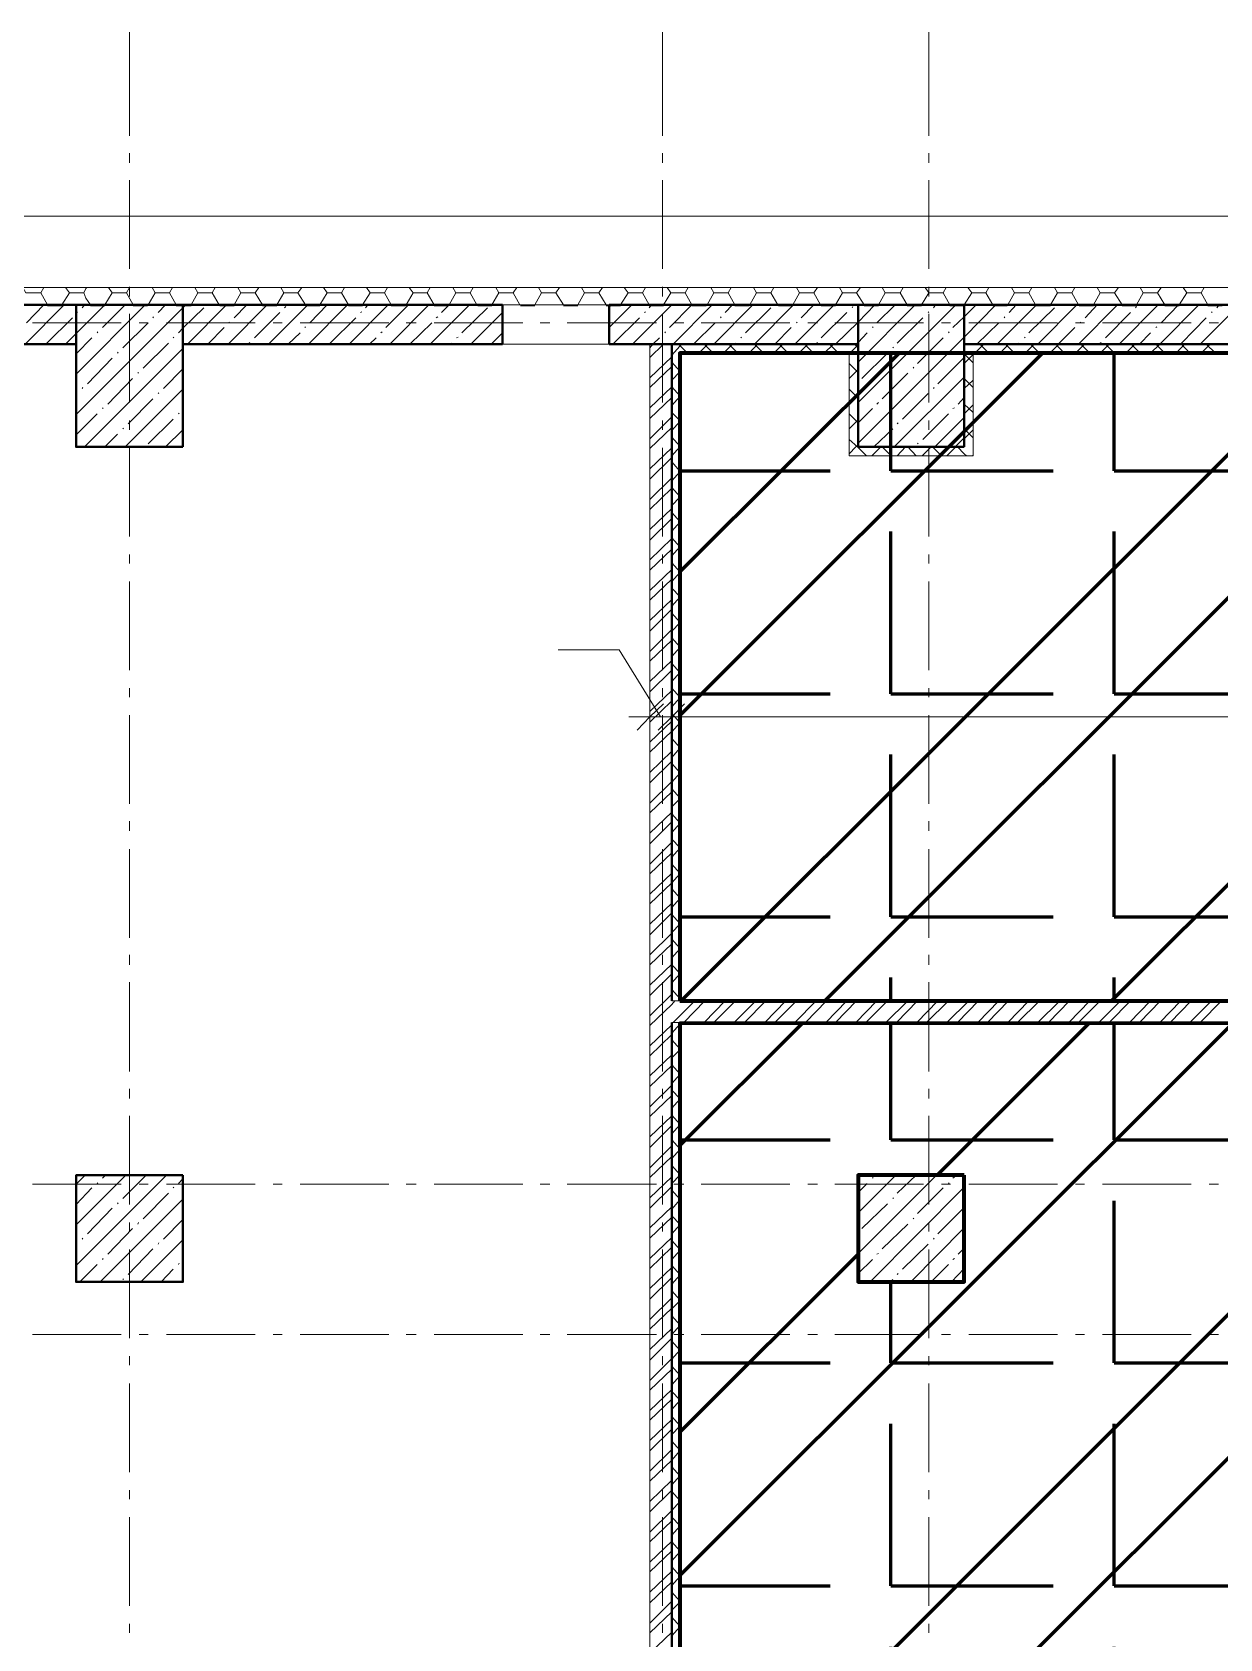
# Model space of a CAD drawing. Header units: millimetres. Extents: x -213911 to 415037, y -3642 to 107391.
# Drawn here: x -193432 to -186741, y 24848 to 33906 of the extents above; entities that cross this region are included whole.
import ezdxf

# ---------------------------------------------------------------- set-up
doc = ezdxf.new("R2010")
doc.units = ezdxf.units.MM
for name, color, linetype, lineweight in [('9.1 Стен подвал шпак', 160, 'Continuous', 90), ('9.2 Потолок подвал шпак', 90, 'Continuous', 60), ('9.3 клининг подвал', 190, 'Continuous', 60), ('Оси', 7, 'Continuous', 9)]:
    doc.layers.add(name, color=color, linetype=linetype, lineweight=lineweight)
pattern_1 = [(0, (0, 0), (0, 1257.3), [914.4, -342.9]), (90, (0, 0), (-1257.3, 8e-14), [914.4, -342.9])]

msp = doc.modelspace()

# ---------------------------------------------------------------- hatches: boundary and pattern name
at = {"layer": '9.2 Потолок подвал шпак'}
h = msp.add_hatch(dxfattribs=at)
h.set_pattern_fill('ANGLE', color=256, scale=180)
h.set_pattern_definition(pattern_1)
h.paths.add_polyline_path([(-189782.5, 28445), (-178374, 28445), (-178374, 32096.7), (-189782.5, 32096.7)])
h = msp.add_hatch(dxfattribs=at)
h.set_pattern_fill('ANGLE', color=256, scale=180)
h.set_pattern_definition(pattern_1)
h.paths.add_polyline_path([(-178369.8, 28322.2), (-189782.5, 28317.9), (-189782.5, 23759.6), (-180424.4, 23759.6), (-180424.4, 20518.8), (-178374, 20518.8)])
h.paths.add_polyline_path([(-184978.5, 27263.1), (-184978.5, 27856.2), (-184376.9, 27856.2), (-184376.9, 27263.1)], flags=16)
h.paths.add_polyline_path([(-188181.2, 26860.6), (-188778.5, 26860.6), (-188778.5, 27462.2), (-188181.2, 27462.2)], flags=16)
h.paths.add_polyline_path([(-181076.8, 27263.1), (-181076.8, 27864.6), (-180475.3, 27864.6), (-180475.3, 27263.1)], flags=16)
at = {"layer": '9.3 клининг подвал'}
h = msp.add_hatch(dxfattribs=at)
h.set_pattern_fill('ANSI32', color=256, scale=180)
h.paths.add_polyline_path([(-189782.5, 28445), (-178374, 28445), (-178374, 32096.7), (-189782.5, 32096.7)])
h = msp.add_hatch(dxfattribs=at)
h.set_pattern_fill('ANSI32', color=256, scale=180)
h.paths.add_polyline_path([(-178369.8, 28322.2), (-189782.5, 28317.9), (-189782.5, 23759.6), (-180424.4, 23759.6), (-180424.4, 20518.8), (-178374, 20518.8)])
h.paths.add_polyline_path([(-184978.5, 27263.1), (-184978.5, 27856.2), (-184376.9, 27856.2), (-184376.9, 27263.1)], flags=16)
h.paths.add_polyline_path([(-188181.2, 26860.6), (-188778.5, 26860.6), (-188778.5, 27462.2), (-188181.2, 27462.2)], flags=16)
h.paths.add_polyline_path([(-181076.8, 27263.1), (-181076.8, 27864.6), (-180475.3, 27864.6), (-180475.3, 27263.1)], flags=16)

# ---------------------------------------------------------------- linework, layer by layer
at = {"lineweight": 40}
for points in [[(-193184.3, 32367.9), (-195285.5, 32367.9), (-195285.5, 32147.6), (-193184.3, 32147.6)], [(-192582.7, 31567.2), (-192582.7, 32367.9), (-193184.3, 32367.9), (-193184.3, 31567.2)], [(-192582.7, 32147.6), (-190782.3, 32147.6), (-190782.3, 32367.9), (-192582.7, 32367.9)], [(-190180.7, 32147.6), (-188778.5, 32147.6), (-188778.5, 32367.9), (-190180.7, 32367.9)], [(-188181.2, 31567.2), (-188181.2, 32367.9), (-188778.5, 32367.9), (-188778.5, 31567.2)], [(-188181.2, 32147.6), (-184978.5, 32147.6), (-184978.5, 32367.9), (-188181.2, 32367.9)], [(-192582.7, 27462.2), (-193184.3, 27462.2), (-193184.3, 26860.6), (-192582.7, 26860.6)], [(-188181.2, 27462.2), (-188778.5, 27462.2), (-188778.5, 26860.6), (-188181.2, 26860.6)]]:
    msp.add_lwpolyline(points, close=True, dxfattribs=at)
for points in [[(-189829.1, 32147.6), (-189829.1, 28445)], [(-189829.1, 28322.2), (-189829.1, 23759.6)]]:
    msp.add_lwpolyline(points, dxfattribs=at)
at = {"lineweight": 18}
for points in [[(-189875.7, 30118.4), (-189952, 30046.3), (-190024, 29970.1)], [(-189757.1, 30118.4), (-189829.1, 30046.3), (-189905.4, 29970.1)]]:
    msp.add_lwpolyline(points, dxfattribs=at)
at = {"layer": '9.1 Стен подвал шпак'}
for points in [[(-189782.5, 28445), (-178374, 28445), (-178374, 32096.7), (-189782.5, 32096.7)], [(-180424.4, 20518.8), (-178374, 20518.8), (-178369.8, 28322.2), (-189782.5, 28317.9), (-189782.5, 23759.6), (-180424.4, 23759.6)], [(-188181.2, 27462.2), (-188778.5, 27462.2), (-188778.5, 26860.6), (-188181.2, 26860.6)]]:
    msp.add_lwpolyline(points, close=True, dxfattribs=at)
at = {"layer": 'Оси', "lineweight": 9}
for points in [[(-192883.5, 33321), (-192883.5, 33905.7)], [(-189879.9, 33321), (-189879.9, 33905.7)], [(-188380.3, 33321), (-188380.3, 33905.7)], [(-192883.5, 33168.5), (-192883.5, 33223.6)], [(-189879.9, 33168.5), (-189879.9, 33223.6)], [(-188380.3, 33168.5), (-188380.3, 33223.6)], [(-192883.5, 32571.2), (-192883.5, 33071.1)], [(-189879.9, 32571.2), (-189879.9, 33071.1)], [(-188380.3, 32571.2), (-188380.3, 33071.1)], [(-168384.7, 28983), (-168384.7, 29385.5), (-172769.4, 29385.5), (-172769.4, 32867.8), (-207511.6, 32867.8), (-207511.6, 4645.2), (-168384.7, 4645.2), (-168384.7, 5043.4)], [(-207062.6, 32465.3), (-193129.2, 32465.3), (-207062.6, 32465.3), (-207062.6, 32367.9), (-193129.2, 32367.9), (-173269.2, 32367.9), (-173269.2, 28885.6), (-164711.8, 28885.6), (-164711.8, 28983), (-164711.8, 32367.9), (-121873.9, 32367.9), (-121873.9, 28944.9)], [(-193485.1, 32465.3), (-193468.1, 32435.6), (-193383.4, 32435.6), (-193345.3, 32367.9)], [(-193383.4, 32435.6), (-193366.5, 32465.3)], [(-193264.8, 32367.9), (-193222.4, 32435.6)], [(-193243.6, 32465.3), (-193222.4, 32435.6), (-193141.9, 32435.6), (-193129.2, 32406), (-193103.8, 32367.9)], [(-193141.9, 32435.6), (-193129.2, 32461.1), (-193125, 32465.3)], [(-193023.3, 32367.9), (-192981, 32435.6)], [(-193002.1, 32465.3), (-192981, 32435.6), (-192900.5, 32435.6), (-192862.3, 32367.9)], [(-192900.5, 32435.6), (-192883.5, 32465.3)], [(-192883.5, 32414.5), (-192883.5, 32469.5)], [(-192777.6, 32367.9), (-192739.5, 32435.6)], [(-192756.4, 32465.3), (-192739.5, 32435.6), (-192659, 32435.6), (-192620.9, 32367.9)], [(-192659, 32435.6), (-192642, 32465.3)], [(-192536.1, 32367.9), (-192498, 32435.6)], [(-192515, 32465.3), (-192498, 32435.6), (-192417.5, 32435.6), (-192379.4, 32367.9)], [(-192417.5, 32435.6), (-192400.6, 32465.3)], [(-192294.7, 32367.9), (-192256.5, 32435.6)], [(-192273.5, 32465.3), (-192256.5, 32435.6), (-192176, 32435.6), (-192133.7, 32367.9)], [(-192176, 32435.6), (-192154.9, 32465.3)], [(-192053.2, 32367.9), (-192015.1, 32435.6)], [(-192032, 32465.3), (-192015.1, 32435.6), (-191934.6, 32435.6), (-191892.2, 32367.9)], [(-191934.6, 32435.6), (-191913.4, 32465.3)], [(-191811.7, 32367.9), (-191769.4, 32435.6)], [(-191790.5, 32465.3), (-191769.4, 32435.6), (-191688.9, 32435.6), (-191650.7, 32367.9)], [(-191688.9, 32435.6), (-191671.9, 32465.3)], [(-191570.3, 32367.9), (-191527.9, 32435.6)], [(-191549.1, 32465.3), (-191527.9, 32435.6), (-191447.4, 32435.6), (-191409.3, 32367.9)], [(-191447.4, 32435.6), (-191430.5, 32465.3)], [(-191324.5, 32367.9), (-191286.4, 32435.6)], [(-191307.6, 32465.3), (-191286.4, 32435.6), (-191205.9, 32435.6), (-191167.8, 32367.9)], [(-191205.9, 32435.6), (-191189, 32465.3)], [(-191083.1, 32367.9), (-191044.9, 32435.6)], [(-191061.9, 32465.3), (-191044.9, 32435.6), (-190964.5, 32435.6), (-190926.3, 32367.9)], [(-190964.5, 32435.6), (-190947.5, 32465.3)], [(-190841.6, 32367.9), (-190803.5, 32435.6)], [(-190820.4, 32465.3), (-190803.5, 32435.6), (-190723, 32435.6), (-190684.9, 32367.9)], [(-190723, 32435.6), (-190701.8, 32465.3)], [(-190600.1, 32367.9), (-190562, 32435.6)], [(-190578.9, 32465.3), (-190562, 32435.6), (-190481.5, 32435.6), (-190439.1, 32367.9)], [(-190481.5, 32435.6), (-190460.3, 32465.3)], [(-190358.7, 32367.9), (-190320.5, 32435.6)], [(-190337.5, 32465.3), (-190320.5, 32435.6), (-190240, 32435.6), (-190197.7, 32367.9)], [(-190240, 32435.6), (-190218.9, 32465.3)], [(-190117.2, 32367.9), (-190074.8, 32435.6)], [(-190096, 32465.3), (-190074.8, 32435.6), (-189994.3, 32435.6), (-189956.2, 32367.9)], [(-189994.3, 32435.6), (-189977.4, 32465.3)], [(-189879.9, 32414.5), (-189879.9, 32469.5)], [(-189875.7, 32367.9), (-189833.3, 32435.6)], [(-189854.5, 32465.3), (-189833.3, 32435.6), (-189752.9, 32435.6), (-189714.7, 32367.9)], [(-189752.9, 32435.6), (-189735.9, 32465.3)], [(-189630, 32367.9), (-189591.9, 32435.6)], [(-189608.8, 32465.3), (-189591.9, 32435.6), (-189511.4, 32435.6), (-189473.3, 32367.9)], [(-189511.4, 32435.6), (-189494.4, 32465.3)], [(-189388.5, 32367.9), (-189350.4, 32435.6)], [(-189367.4, 32465.3), (-189350.4, 32435.6), (-189269.9, 32435.6), (-189231.8, 32367.9)], [(-189269.9, 32435.6), (-189253, 32465.3)], [(-189147.1, 32367.9), (-189108.9, 32435.6)], [(-189125.9, 32465.3), (-189108.9, 32435.6), (-189028.4, 32435.6), (-188990.3, 32367.9)], [(-189028.4, 32435.6), (-189007.3, 32465.3)], [(-188905.6, 32367.9), (-188867.5, 32435.6)], [(-188884.4, 32465.3), (-188867.5, 32435.6), (-188787, 32435.6), (-188744.6, 32367.9)], [(-188787, 32435.6), (-188765.8, 32465.3)], [(-188664.1, 32367.9), (-188626, 32435.6)], [(-188642.9, 32465.3), (-188626, 32435.6), (-188541.3, 32435.6), (-188503.1, 32367.9)], [(-188541.3, 32435.6), (-188524.3, 32465.3)], [(-188422.6, 32367.9), (-188380.3, 32435.6)], [(-188401.5, 32465.3), (-188380.3, 32435.6), (-188299.8, 32435.6), (-188261.7, 32367.9)], [(-188380.3, 32414.5), (-188380.3, 32469.5)], [(-188299.8, 32435.6), (-188282.8, 32465.3)], [(-188181.2, 32367.9), (-188138.8, 32435.6)], [(-188160, 32465.3), (-188138.8, 32435.6), (-188058.3, 32435.6), (-188020.2, 32367.9)], [(-188058.3, 32435.6), (-188041.4, 32465.3)], [(-187935.5, 32367.9), (-187897.3, 32435.6)], [(-187914.3, 32465.3), (-187897.3, 32435.6), (-187816.9, 32435.6), (-187778.7, 32367.9)], [(-187816.9, 32435.6), (-187799.9, 32465.3)], [(-187694, 32367.9), (-187655.9, 32435.6)], [(-187672.8, 32465.3), (-187655.9, 32435.6), (-187575.4, 32435.6), (-187537.3, 32367.9)], [(-187575.4, 32435.6), (-187558.4, 32465.3)], [(-187452.5, 32367.9), (-187414.4, 32435.6)], [(-187431.3, 32465.3), (-187414.4, 32435.6), (-187333.9, 32435.6), (-187291.5, 32367.9)], [(-187333.9, 32435.6), (-187312.7, 32465.3)], [(-187211.1, 32367.9), (-187172.9, 32435.6)], [(-187189.9, 32465.3), (-187172.9, 32435.6), (-187092.4, 32435.6), (-187050.1, 32367.9)], [(-187092.4, 32435.6), (-187071.3, 32465.3)], [(-186969.6, 32367.9), (-186927.2, 32435.6)], [(-186948.4, 32465.3), (-186927.2, 32435.6), (-186846.7, 32435.6), (-186808.6, 32367.9)], [(-186846.7, 32435.6), (-186829.8, 32465.3)], [(-193472.4, 32147.6), (-193252.1, 32367.9)], [(-193463.9, 32266.2), (-193366.5, 32367.9)], [(-193345.3, 32363.6), (-193264.8, 32363.6)], [(-193243.6, 32147.6), (-193184.3, 32206.9), (-193023.3, 32367.9)], [(-193184.3, 31978.1), (-192794.6, 32367.9)], [(-193184.3, 31749.4), (-192582.7, 32350.9), (-192565.8, 32367.9)], [(-193150.4, 32350.9), (-193137.7, 32367.9)], [(-193103.8, 32363.6), (-193023.3, 32363.6)], [(-193036, 32240.8), (-192908.9, 32367.9)], [(-192862.3, 32363.6), (-192781.8, 32363.6)], [(-192722.5, 32325.5), (-192680.2, 32367.9)], [(-192620.9, 32363.6), (-192536.1, 32363.6)], [(-192608.2, 32211.1), (-192582.7, 32236.5), (-192464.1, 32350.9)], [(-192557.3, 32147.6), (-192337, 32367.9)], [(-192375.2, 32363.6), (-192294.7, 32363.6)], [(-192328.6, 32147.6), (-192108.3, 32367.9)], [(-192294.7, 32295.8), (-192222.6, 32367.9)], [(-192133.7, 32363.6), (-192053.2, 32363.6)], [(-192099.8, 32147.6), (-191879.5, 32367.9)], [(-192010.8, 32350.9), (-192002.4, 32359.4)], [(-191892.2, 32363.6), (-191811.7, 32363.6)], [(-191875.3, 32147.6), (-191655, 32367.9)], [(-191866.8, 32266.2), (-191769.4, 32367.9)], [(-191650.7, 32363.6), (-191570.3, 32363.6)], [(-191646.5, 32147.6), (-191426.2, 32367.9)], [(-191553.3, 32350.9), (-191540.6, 32367.9)], [(-191438.9, 32240.8), (-191311.8, 32367.9)], [(-191417.7, 32147.6), (-191197.5, 32367.9)], [(-191409.3, 32363.6), (-191328.8, 32363.6)], [(-191189, 32147.6), (-190968.7, 32367.9)], [(-191167.8, 32363.6), (-191087.3, 32363.6)], [(-191125.4, 32325.5), (-191083.1, 32367.9)], [(-191011.1, 32211.1), (-190867, 32350.9)], [(-190922.1, 32363.6), (-190841.6, 32363.6)], [(-190680.6, 32363.6), (-190600.1, 32363.6)], [(-190439.1, 32363.6), (-190358.7, 32363.6)], [(-190197.7, 32363.6), (-190117.2, 32363.6)], [(-190180.7, 32240.8), (-190053.6, 32367.9)], [(-190180.7, 32355.2), (-190168, 32367.9)], [(-190049.4, 32147.6), (-189829.1, 32367.9)], [(-189956.2, 32350.9), (-189943.5, 32367.9)], [(-189956.2, 32363.6), (-189875.7, 32363.6)], [(-189841.8, 32240.8), (-189714.7, 32367.9)], [(-189820.6, 32147.6), (-189600.4, 32367.9)], [(-189714.7, 32363.6), (-189634.2, 32363.6)], [(-189591.9, 32147.6), (-189371.6, 32367.9)], [(-189528.3, 32325.5), (-189486, 32367.9)], [(-189473.3, 32363.6), (-189392.8, 32363.6)], [(-189414, 32211.1), (-189269.9, 32350.9)], [(-189363.1, 32147.6), (-189142.8, 32367.9)], [(-189227.6, 32363.6), (-189147.1, 32363.6)], [(-189134.4, 32147.6), (-188914.1, 32367.9)], [(-189100.5, 32295.8), (-189028.4, 32367.9)], [(-188986.1, 32363.6), (-188905.6, 32363.6)], [(-188905.6, 32147.6), (-188778.5, 32270.4), (-188685.3, 32367.9)], [(-188812.4, 32350.9), (-188808.2, 32359.4)], [(-188778.5, 32045.9), (-188456.5, 32367.9)], [(-188778.5, 31817.1), (-188227.8, 32367.9)], [(-188778.5, 31588.4), (-188181.2, 32185.7), (-188003.2, 32367.9)], [(-188744.6, 32363.6), (-188664.1, 32363.6)], [(-188672.6, 32266.2), (-188570.9, 32367.9)], [(-188503.1, 32363.6), (-188422.6, 32363.6)], [(-188354.9, 32350.9), (-188342.2, 32367.9)], [(-188261.7, 32363.6), (-188181.2, 32363.6)], [(-188244.7, 32240.8), (-188181.2, 32300.1), (-188113.4, 32367.9)], [(-188020.2, 32363.6), (-187939.7, 32363.6)], [(-187994.8, 32147.6), (-187774.5, 32367.9)], [(-187927, 32325.5), (-187888.9, 32367.9)], [(-187816.9, 32211.1), (-187672.8, 32350.9)], [(-187778.7, 32363.6), (-187694, 32363.6)], [(-187766, 32147.6), (-187545.7, 32367.9)], [(-187537.3, 32147.6), (-187317, 32367.9)], [(-187533, 32363.6), (-187452.5, 32363.6)], [(-187499.1, 32295.8), (-187431.3, 32367.9)], [(-187308.5, 32147.6), (-187088.2, 32367.9)], [(-187291.5, 32363.6), (-187211.1, 32363.6)], [(-187215.3, 32350.9), (-187211.1, 32359.4)], [(-187079.7, 32147.6), (-186859.4, 32367.9)], [(-187071.3, 32266.2), (-186973.8, 32367.9)], [(-187050.1, 32363.6), (-186969.6, 32363.6)], [(-186851, 32147.6), (-186630.7, 32367.9)], [(-186808.6, 32363.6), (-186728.1, 32363.6)], [(-186757.8, 32350.9), (-186745.1, 32367.9)], [(-193430, 32266.2), (-192930.1, 32266.2)], [(-193349.5, 32151.8), (-193205.5, 32295.8)], [(-193180.1, 32325.5), (-193175.8, 32329.7)], [(-192921.6, 32126.4), (-192777.6, 32266.2)], [(-192883.5, 31817.1), (-192883.5, 32317)], [(-192828.4, 32266.2), (-192777.6, 32266.2)], [(-192752.2, 32295.8), (-192748, 32300.1)], [(-192675.9, 32266.2), (-192176, 32266.2)], [(-192324.3, 32266.2), (-192320.1, 32270.4)], [(-192180.3, 32181.5), (-192036.2, 32325.5)], [(-192074.4, 32266.2), (-192023.5, 32266.2)], [(-191921.9, 32266.2), (-191422, 32266.2)], [(-191896.4, 32240.8), (-191892.2, 32245)], [(-191752.4, 32151.8), (-191608.4, 32295.8)], [(-191583, 32325.5), (-191574.5, 32329.7)], [(-191324.5, 32266.2), (-191269.5, 32266.2)], [(-191303.4, 32147.6), (-191180.5, 32266.2)], [(-191167.8, 32266.2), (-190667.9, 32266.2)], [(-191155.1, 32295.8), (-191146.6, 32300.1)], [(-190960.2, 32147.6), (-190782.3, 32325.5)], [(-190570.5, 32266.2), (-190515.4, 32266.2)], [(-190418, 32266.2), (-189913.8, 32266.2)], [(-190155.3, 32151.8), (-190011.3, 32295.8)], [(-189981.6, 32325.5), (-189977.4, 32329.7)], [(-189879.9, 31817.1), (-189879.9, 32317)], [(-189816.4, 32266.2), (-189761.3, 32266.2)], [(-189706.3, 32147.6), (-189583.4, 32266.2)], [(-189663.9, 32266.2), (-189164, 32266.2)], [(-189553.8, 32295.8), (-189549.5, 32300.1)], [(-189125.9, 32266.2), (-189121.6, 32270.4)], [(-189062.3, 32266.2), (-189007.3, 32266.2)], [(-188986.1, 32181.5), (-188842, 32325.5)], [(-188909.8, 32266.2), (-188409.9, 32266.2)], [(-188698, 32240.8), (-188693.8, 32245)], [(-188558.2, 32151.8), (-188414.2, 32295.8)], [(-188384.5, 32325.5), (-188380.3, 32329.7)], [(-188380.3, 31817.1), (-188380.3, 32317)], [(-188308.3, 32266.2), (-188257.4, 32266.2)], [(-188155.8, 32266.2), (-187655.9, 32266.2)], [(-188109.2, 32147.6), (-187986.3, 32266.2)], [(-187956.6, 32295.8), (-187952.4, 32300.1)], [(-187554.2, 32266.2), (-187503.4, 32266.2)], [(-187528.8, 32266.2), (-187524.5, 32270.4)], [(-187401.7, 32266.2), (-186901.8, 32266.2)], [(-187384.7, 32181.5), (-187244.9, 32325.5)], [(-187100.9, 32240.8), (-187096.7, 32245)], [(-186956.9, 32151.8), (-186817.1, 32295.8)], [(-186800.1, 32266.2), (-186749.3, 32266.2)], [(-186787.4, 32325.5), (-186783.2, 32329.7)], [(-193184.3, 32092.5), (-193095.3, 32181.5)], [(-193065.7, 32211.1), (-193061.4, 32215.4)], [(-192637.8, 32181.5), (-192633.6, 32185.7)], [(-192442.9, 32147.6), (-192349.7, 32240.8)], [(-192209.9, 32151.8), (-192205.7, 32156)], [(-191989.6, 32147.6), (-191921.9, 32211.1)], [(-191532.1, 32147.6), (-191494, 32181.5)], [(-191468.6, 32211.1), (-191460.1, 32215.4)], [(-191040.7, 32181.5), (-191032.2, 32185.7)], [(-190845.8, 32147.6), (-190782.3, 32211.1)], [(-189935, 32147.6), (-189896.9, 32181.5)], [(-189867.2, 32211.1), (-189863, 32215.4)], [(-189439.4, 32181.5), (-189435.1, 32185.7)], [(-189248.7, 32147.6), (-189155.5, 32240.8)], [(-189011.5, 32151.8), (-189007.3, 32156)], [(-188791.2, 32147.6), (-188778.5, 32156), (-188727.7, 32211.1)], [(-188443.8, 32037.4), (-188299.8, 32181.5)], [(-188270.1, 32211.1), (-188265.9, 32215.4)], [(-187842.3, 32181.5), (-187838, 32185.7)], [(-187651.6, 32147.6), (-187558.4, 32240.8)], [(-187414.4, 32151.8), (-187410.2, 32156)], [(-187194.1, 32147.6), (-187130.6, 32211.1)], [(-193137.7, 31567.2), (-192582.7, 32122.2)], [(-193120.8, 31923), (-192981, 32067.1)], [(-192951.3, 32096.7), (-192947.1, 32101)], [(-192807.3, 32012), (-192663.2, 32151.8)], [(-191074.6, 32147.6), (-191066.1, 32151.8)], [(-189952, 32126.4), (-189935, 32147.6)], [(-189952, 32071.3), (-189875.7, 32147.6)], [(-189952, 31956.9), (-189829.1, 32075.6)], [(-189829.1, 32084), (-189782.5, 32134.9), (-189769.8, 32147.6)], [(-184978.5, 32147.6), (-185029.3, 32147.6), (-188130.3, 32147.6), (-188181.2, 32147.6), (-188181.2, 31567.2), (-188778.5, 31567.2), (-188778.5, 32147.6), (-188829.3, 32147.6), (-189782.5, 32147.6), (-189829.1, 32147.6)], [(-189829.1, 28445), (-189782.5, 28445), (-189782.5, 32096.7), (-188829.3, 32096.7), (-188829.3, 31567.2), (-188829.3, 31516.4), (-188181.2, 31516.4), (-188130.3, 31516.4), (-188130.3, 32096.7), (-185029.3, 32096.7), (-185029.3, 31766.3), (-185029.3, 31715.5), (-184376.9, 31715.5), (-184326.1, 31715.5), (-184326.1, 32096.7), (-181123.4, 32096.7), (-181123.4, 31766.3), (-181123.4, 31715.5), (-180475.3, 31715.5), (-180424.4, 31715.5), (-180424.4, 32096.7), (-178374, 32096.7), (-178374, 28445), (-178323.2, 28445)], [(-189740.2, 32096.7), (-189782.5, 32139.1), (-189791, 32147.6)], [(-189676.6, 32096.7), (-189625.8, 32147.6)], [(-189596.1, 32096.7), (-189647, 32147.6)], [(-189536.8, 32096.7), (-189486, 32147.6)], [(-189456.3, 32096.7), (-189507.2, 32147.6)], [(-189477.5, 32147.6), (-189469, 32151.8)], [(-189392.8, 32096.7), (-189346.2, 32147.6)], [(-189312.3, 32096.7), (-189363.1, 32147.6)], [(-189253, 32096.7), (-189202.1, 32147.6)], [(-189172.5, 32096.7), (-189223.3, 32147.6)], [(-189113.2, 32096.7), (-189062.3, 32147.6)], [(-189032.7, 32096.7), (-189079.3, 32147.6)], [(-188969.1, 32096.7), (-188918.3, 32147.6)], [(-188888.6, 32096.7), (-188939.5, 32147.6)], [(-188829.3, 32092.5), (-188778.5, 32143.3)], [(-188778.5, 32126.4), (-188799.7, 32147.6)], [(-188757.3, 31952.7), (-188613.3, 32096.7)], [(-188583.6, 32126.4), (-188579.4, 32130.6)], [(-188329.4, 31923), (-188185.4, 32067.1)], [(-188130.3, 32041.7), (-188181.2, 32092.5)], [(-188181.2, 32037.4), (-188130.3, 32088.3)], [(-188121.9, 32096.7), (-188071, 32147.6)], [(-188041.4, 32096.7), (-188092.2, 32147.6)], [(-187977.8, 32096.7), (-187931.2, 32147.6)], [(-187897.3, 32096.7), (-187948.2, 32147.6)], [(-187880.4, 32147.6), (-187871.9, 32151.8)], [(-187838, 32096.7), (-187787.2, 32147.6)], [(-187757.5, 32096.7), (-187808.4, 32147.6)], [(-187698.2, 32096.7), (-187647.4, 32147.6)], [(-187617.7, 32096.7), (-187664.3, 32147.6)], [(-187554.2, 32096.7), (-187503.4, 32147.6)], [(-187473.7, 32096.7), (-187524.5, 32147.6)], [(-187414.4, 32096.7), (-187363.6, 32147.6)], [(-187333.9, 32096.7), (-187384.7, 32147.6)], [(-187270.4, 32096.7), (-187219.5, 32147.6)], [(-187189.9, 32096.7), (-187240.7, 32147.6)], [(-187130.6, 32096.7), (-187079.7, 32147.6)], [(-187050.1, 32096.7), (-187100.9, 32147.6)], [(-186986.5, 32096.7), (-186939.9, 32147.6)], [(-186910.3, 32096.7), (-186956.9, 32147.6)], [(-186846.7, 32096.7), (-186795.9, 32147.6)], [(-186766.2, 32096.7), (-186817.1, 32147.6)], [(-192836.9, 31982.4), (-192832.7, 31986.6)], [(-192692.9, 31897.6), (-192582.7, 32007.8)], [(-189952, 31901.9), (-189829.1, 32020.5)], [(-189782.5, 31995.1), (-189829.1, 32045.9)], [(-189829.1, 31944.2), (-189782.5, 31990.8)], [(-188778.5, 31986.6), (-188829.3, 32037.4)], [(-188829.3, 31952.7), (-188778.5, 32003.5)], [(-188642.9, 31838.3), (-188498.9, 31982.4)], [(-188469.2, 32012), (-188465, 32016.2)], [(-193150.4, 31897.6), (-193146.2, 31901.9)], [(-193006.4, 31808.7), (-192866.6, 31952.7)], [(-192908.9, 31567.2), (-192582.7, 31893.4)], [(-189952, 31787.5), (-189829.1, 31906.1)], [(-189782.5, 31855.3), (-189829.1, 31906.1)], [(-188778.5, 31842.6), (-188829.3, 31893.4)], [(-188575.2, 31567.2), (-188181.2, 31961.2)], [(-188354.9, 31897.6), (-188350.6, 31901.9)], [(-188130.3, 31901.9), (-188181.2, 31952.7)], [(-188181.2, 31897.6), (-188130.3, 31944.2)], [(-193184.3, 31863.7), (-193180.1, 31868)], [(-192892, 31698.5), (-192752.2, 31838.3)], [(-192722.5, 31868), (-192718.3, 31872.2)], [(-189952, 31728.2), (-189829.1, 31846.8)], [(-189829.1, 31800.2), (-189782.5, 31851)], [(-188829.3, 31812.9), (-188778.5, 31859.5)], [(-188672.6, 31808.7), (-188664.1, 31817.1)], [(-188528.6, 31723.9), (-188384.5, 31868)], [(-188215.1, 31808.7), (-188181.2, 31846.8)], [(-188130.3, 31762.1), (-188181.2, 31808.7)], [(-188181.2, 31753.6), (-188130.3, 31804.4)], [(-193184.3, 31635), (-193065.7, 31753.6)], [(-193036, 31783.2), (-193031.8, 31787.5)], [(-192883.5, 31664.6), (-192883.5, 31715.5)], [(-192777.6, 31584.1), (-192637.8, 31723.9)], [(-192608.2, 31753.6), (-192603.9, 31757.8)], [(-189952, 31613.8), (-189829.1, 31736.6)], [(-189879.9, 31664.6), (-189879.9, 31715.5)], [(-189782.5, 31715.5), (-189829.1, 31762.1)], [(-189829.1, 31660.4), (-189782.5, 31711.2)], [(-188778.5, 31702.8), (-188829.3, 31753.6)], [(-188829.3, 31668.9), (-188778.5, 31719.7)], [(-188778.5, 31702.8), (-188698, 31783.2)], [(-188558.2, 31698.5), (-188554, 31702.8)], [(-188414.2, 31609.6), (-188270.1, 31753.6)], [(-188380.3, 31664.6), (-188380.3, 31715.5)], [(-188346.4, 31567.2), (-188181.2, 31732.4)], [(-188244.7, 31783.2), (-188236.2, 31787.5)], [(-193023.3, 31567.2), (-192951.3, 31639.2)], [(-192921.6, 31668.9), (-192917.4, 31673.1)], [(-192680.2, 31567.2), (-192582.7, 31664.6)], [(-189952, 31558.7), (-189829.1, 31677.3)], [(-189782.5, 31571.4), (-189829.1, 31622.3)], [(-188689.5, 31567.2), (-188583.6, 31668.9)], [(-188232, 31567.2), (-188181.2, 31618)], [(-188130.3, 31618), (-188181.2, 31668.9)], [(-188181.2, 31613.8), (-188130.3, 31664.6)], [(-192883.5, 31063.1), (-192883.5, 31563)], [(-189952, 31444.3), (-189829.1, 31563)], [(-189879.9, 31063.1), (-189879.9, 31563)], [(-189829.1, 31516.4), (-189782.5, 31567.2)], [(-188731.9, 31516.4), (-188782.7, 31567.2), (-188829.3, 31609.6)], [(-188829.3, 31529.1), (-188791.2, 31567.2), (-188778.5, 31579.9)], [(-188702.2, 31516.4), (-188651.4, 31567.2)], [(-188592.1, 31516.4), (-188642.9, 31567.2)], [(-188558.2, 31516.4), (-188511.6, 31567.2)], [(-188452.3, 31516.4), (-188498.9, 31567.2)], [(-188443.8, 31584.1), (-188439.6, 31588.4)], [(-188418.4, 31516.4), (-188367.6, 31567.2)], [(-188380.3, 31063.1), (-188380.3, 31563)], [(-188308.3, 31516.4), (-188359.1, 31567.2)], [(-188278.6, 31516.4), (-188227.8, 31567.2)], [(-188168.5, 31516.4), (-188181.2, 31529.1), (-188219.3, 31567.2)], [(-188134.6, 31516.4), (-188130.3, 31520.6)], [(-189952, 31385), (-189829.1, 31507.9)], [(-189952, 30478.5), (-189952, 31482.5)], [(-189782.5, 31431.6), (-189829.1, 31482.5)], [(-189782.5, 31482.5), (-189782.5, 30478.5)], [(-189952, 31270.7), (-189829.1, 31393.5)], [(-189829.1, 31376.6), (-189782.5, 31427.4)], [(-189782.5, 31287.6), (-189829.1, 31338.4)], [(-189952, 31215.6), (-189829.1, 31334.2)], [(-189829.1, 31236.8), (-189782.5, 31283.4)], [(-189952, 31101.2), (-189829.1, 31219.8)], [(-189952, 31041.9), (-189829.1, 31164.7)], [(-189782.5, 31147.8), (-189829.1, 31198.6)], [(-189829.1, 31092.7), (-189782.5, 31143.6)], [(-189952, 30931.7), (-189829.1, 31050.4)], [(-189952, 30872.4), (-189829.1, 30991.1)], [(-189829.1, 30952.9), (-189782.5, 31003.8), (-189829.1, 31054.6)], [(-192883.5, 30910.6), (-192883.5, 30961.4)], [(-189879.9, 30910.6), (-189879.9, 30961.4)], [(-189782.5, 30864), (-189829.1, 30914.8)], [(-188380.3, 30910.6), (-188380.3, 30961.4)], [(-192883.5, 30309), (-192883.5, 30808.9)], [(-189952, 30758.1), (-189829.1, 30876.7)], [(-189952, 30703), (-189829.1, 30821.6)], [(-189879.9, 30309), (-189879.9, 30808.9)], [(-189829.1, 30808.9), (-189782.5, 30859.7)], [(-188380.3, 30309), (-188380.3, 30808.9)], [(-189952, 30588.6), (-189829.1, 30707.2)], [(-189782.5, 30724.2), (-189829.1, 30770.8)], [(-189829.1, 30669.1), (-189782.5, 30719.9)], [(-189952, 30529.3), (-189829.1, 30652.1)], [(-189782.5, 30580.1), (-189829.1, 30631)], [(-189952, 30414.9), (-189829.1, 30537.8)], [(-189829.1, 30529.3), (-189782.5, 30575.9)], [(-189952, 30359.8), (-189829.1, 30478.5)], [(-189782.5, 30440.3), (-189829.1, 30491.2)], [(-189829.1, 30385.3), (-189782.5, 30436.1)], [(-190468.8, 30423.4), (-190125.7, 30423.4), (-189892.7, 30046.3)], [(-189952, 30245.5), (-189829.1, 30364.1)], [(-189829.1, 30245.5), (-189782.5, 30296.3), (-189829.1, 30347.1)], [(-189952, 30186.1), (-189829.1, 30309)], [(-192883.5, 30156.5), (-192883.5, 30207.3)], [(-189952, 30076), (-189829.1, 30194.6)], [(-189879.9, 30156.5), (-189879.9, 30207.3)], [(-189782.5, 30156.5), (-189829.1, 30207.3)], [(-188380.3, 30156.5), (-188380.3, 30207.3)], [(-189952, 30152.3), (-189952, 30046.3), (-189952, 29923.5)], [(-189952, 30016.7), (-189829.1, 30135.3)], [(-189829.1, 30101.4), (-189782.5, 30152.3)], [(-189829.1, 30152.3), (-189829.1, 30046.3), (-189829.1, 29923.5)], [(-192883.5, 29554.9), (-192883.5, 30054.8)], [(-190070.6, 30046.3), (-189829.1, 30046.3), (-178323.2, 30046.3), (-178204.6, 30046.3), (-173370.9, 30046.3)], [(-189952, 29902.3), (-189829.1, 30020.9)], [(-189879.9, 29554.9), (-189879.9, 30054.8)], [(-189782.5, 30016.7), (-189829.1, 30063.3)], [(-189829.1, 29961.6), (-189782.5, 30012.5)], [(-188380.3, 29554.9), (-188380.3, 30054.8)], [(-189952, 29847.2), (-189829.1, 29965.9)], [(-189782.5, 29872.7), (-189829.1, 29923.5)], [(-189952, 29732.9), (-189829.1, 29851.5)], [(-189829.1, 29817.6), (-189782.5, 29868.4)], [(-189952, 29673.5), (-189829.1, 29796.4)], [(-189782.5, 29732.9), (-189829.1, 29783.7)], [(-189829.1, 29677.8), (-189782.5, 29728.6)], [(-189952, 29559.2), (-189829.1, 29682)], [(-189952, 29504.1), (-189829.1, 29622.7)], [(-189782.5, 29588.8), (-189829.1, 29639.7)], [(-189829.1, 29538), (-189782.5, 29584.6)], [(-192883.5, 29402.4), (-192883.5, 29457.5)], [(-189952, 29389.7), (-189829.1, 29508.3)], [(-189952, 29330.4), (-189829.1, 29453.3)], [(-189879.9, 29402.4), (-189879.9, 29457.5)], [(-189782.5, 29449), (-189829.1, 29499.9)], [(-189829.1, 29393.9), (-189782.5, 29444.8)], [(-188380.3, 29402.4), (-188380.3, 29457.5)], [(-189782.5, 29309.2), (-189829.1, 29355.8)], [(-192883.5, 28800.9), (-192883.5, 29300.8)], [(-189952, 29216), (-189829.1, 29338.9)], [(-189952, 29161), (-189829.1, 29279.6)], [(-189879.9, 28800.9), (-189879.9, 29300.8)], [(-189829.1, 29254.2), (-189782.5, 29305)], [(-188380.3, 28800.9), (-188380.3, 29300.8)], [(-189952, 29046.6), (-189829.1, 29165.2)], [(-189782.5, 29165.2), (-189829.1, 29216)], [(-189952, 28991.5), (-189829.1, 29110.1)], [(-189829.1, 29110.1), (-189782.5, 29161)], [(-189782.5, 29025.4), (-189829.1, 29076.2)], [(-189952, 28877.1), (-189829.1, 28995.7)], [(-189829.1, 28970.3), (-189782.5, 29021.2)], [(-189952, 28817.8), (-189829.1, 28940.7)], [(-189782.5, 28881.4), (-189829.1, 28932.2)], [(-189952, 28703.4), (-189829.1, 28826.3)], [(-189829.1, 28830.5), (-189782.5, 28877.1)], [(-189952, 28648.4), (-189829.1, 28767)], [(-189782.5, 28741.6), (-189829.1, 28792.4)], [(-189829.1, 28686.5), (-189782.5, 28737.3)], [(-192883.5, 28648.4), (-192883.5, 28703.4)], [(-189952, 28534), (-189829.1, 28652.6)], [(-189879.9, 28648.4), (-189879.9, 28703.4)], [(-189782.5, 28601.8), (-189829.1, 28648.4)], [(-188380.3, 28648.4), (-188380.3, 28703.4)], [(-192883.5, 28046.8), (-192883.5, 28550.9)], [(-189952, 28474.7), (-189829.1, 28597.5)], [(-189879.9, 28046.8), (-189879.9, 28550.9)], [(-189829.1, 28546.7), (-189782.5, 28597.5)], [(-188380.3, 28046.8), (-188380.3, 28550.9)], [(-189952, 28360.3), (-189829.1, 28483.1)], [(-189952, 28305.2), (-189829.1, 28423.8), (-189812.2, 28445)], [(-189782.5, 28457.7), (-189829.1, 28508.6)], [(-189820.6, 28322.2), (-189697.8, 28445)], [(-189791, 28445), (-189782.5, 28453.5)], [(-189761.3, 28322.2), (-189642.7, 28445)], [(-189647, 28322.2), (-189528.3, 28445)], [(-189591.9, 28322.2), (-189469, 28445)], [(-189477.5, 28322.2), (-189354.6, 28445)], [(-189418.2, 28322.2), (-189299.6, 28445)], [(-189303.8, 28322.2), (-189185.2, 28445)], [(-189248.7, 28322.2), (-189125.9, 28445)], [(-189134.4, 28322.2), (-189015.7, 28445)], [(-189075, 28322.2), (-188956.4, 28445)], [(-188960.7, 28322.2), (-188842, 28445)], [(-188905.6, 28322.2), (-188787, 28445)], [(-188791.2, 28322.2), (-188672.6, 28445)], [(-188736.1, 28322.2), (-188613.3, 28445)], [(-188621.8, 28322.2), (-188498.9, 28445)], [(-188562.4, 28322.2), (-188443.8, 28445)], [(-188448.1, 28322.2), (-188329.4, 28445)], [(-188393, 28322.2), (-188270.1, 28445)], [(-188278.6, 28322.2), (-188155.8, 28445)], [(-188219.3, 28322.2), (-188100.7, 28445)], [(-188104.9, 28322.2), (-187986.3, 28445)], [(-188049.8, 28322.2), (-187931.2, 28445)], [(-187935.5, 28322.2), (-187816.9, 28445)], [(-187880.4, 28322.2), (-187757.5, 28445)], [(-187766, 28322.2), (-187643.2, 28445)], [(-187706.7, 28322.2), (-187588.1, 28445)], [(-187592.3, 28322.2), (-187473.7, 28445)], [(-187537.3, 28322.2), (-187414.4, 28445)], [(-187422.9, 28322.2), (-187300, 28445)], [(-187363.6, 28322.2), (-187244.9, 28445)], [(-187249.2, 28322.2), (-187130.6, 28445)], [(-187194.1, 28322.2), (-187075.5, 28445)], [(-187079.7, 28322.2), (-186961.1, 28445)], [(-187020.4, 28322.2), (-186901.8, 28445)], [(-186910.3, 28322.2), (-186787.4, 28445)], [(-186851, 28322.2), (-186732.3, 28445)], [(-189952, 28190.8), (-189829.1, 28309.4)], [(-179924.5, 20459.5), (-179924.5, 20506.1), (-180424.4, 20506.1), (-180424.4, 23708.8), (-180424.4, 23759.6), (-189782.5, 23759.6), (-189782.5, 28322.2), (-189829.1, 28322.2)], [(-189829.1, 28262.8), (-189782.5, 28313.7)], [(-189782.5, 28317.9), (-189786.7, 28322.2)], [(-189952, 28135.8), (-189829.1, 28254.4)], [(-189782.5, 28173.9), (-189829.1, 28224.7)], [(-189829.1, 28123), (-189782.5, 28169.6)], [(-189952, 28021.4), (-189829.1, 28140)], [(-189952, 27962.1), (-189829.1, 28080.7)], [(-189782.5, 28034.1), (-189829.1, 28084.9)], [(-189829.1, 27979), (-189782.5, 28029.8)], [(-192883.5, 27894.3), (-192883.5, 27949.4)], [(-189952, 27847.7), (-189829.1, 27970.5)], [(-189952, 27792.6), (-189829.1, 27911.2)], [(-189879.9, 27894.3), (-189879.9, 27949.4)], [(-189782.5, 27894.3), (-189829.1, 27940.9)], [(-188380.3, 27894.3), (-188380.3, 27949.4)], [(-189829.1, 27839.2), (-189782.5, 27890)], [(-192883.5, 27297), (-192883.5, 27796.8)], [(-189952, 27678.2), (-189829.1, 27796.8)], [(-189952, 27618.9), (-189829.1, 27741.8)], [(-189879.9, 27297), (-189879.9, 27796.8)], [(-189782.5, 27750.2), (-189829.1, 27801.1)], [(-189829.1, 27695.2), (-189782.5, 27746)], [(-188380.3, 27297), (-188380.3, 27796.8)], [(-189952, 27504.5), (-189829.1, 27627.4)], [(-189782.5, 27610.4), (-189829.1, 27661.3)], [(-189952, 27449.5), (-189829.1, 27568.1)], [(-189829.1, 27555.4), (-189782.5, 27606.2)], [(-193184.3, 27411.3), (-193133.5, 27462.2)], [(-193184.3, 27182.6), (-192904.7, 27462.2)], [(-193184.3, 26953.8), (-192675.9, 27462.2)], [(-193036, 27445.2), (-193019.1, 27462.2)], [(-192921.6, 27330.9), (-192790.3, 27462.2)], [(-189952, 27335.1), (-189829.1, 27453.7)], [(-189782.5, 27466.4), (-189829.1, 27517.2)], [(-189829.1, 27415.6), (-189782.5, 27462.2)], [(-188778.5, 27250.4), (-188566.7, 27462.2)], [(-188778.5, 27021.6), (-188337.9, 27462.2)], [(-188698, 27445.2), (-188693.8, 27449.5)], [(-188558.2, 27360.5), (-188452.3, 27462.2)], [(-188244.7, 27445.2), (-188223.5, 27462.2)], [(-193430, 27411.3), (-192930.1, 27411.3)], [(-193184.3, 27297), (-193095.3, 27390.2)], [(-193065.7, 27415.6), (-193061.4, 27419.8)], [(-192828.4, 27411.3), (-192777.6, 27411.3)], [(-192807.3, 27216.5), (-192663.2, 27360.5)], [(-192675.9, 27411.3), (-192176, 27411.3)], [(-192637.8, 27390.2), (-192633.6, 27394.4)], [(-192608.2, 27415.6), (-192582.7, 27441)], [(-192074.4, 27411.3), (-192023.5, 27411.3)], [(-191921.9, 27411.3), (-191422, 27411.3)], [(-191324.5, 27411.3), (-191269.5, 27411.3)], [(-191167.8, 27411.3), (-190667.9, 27411.3)], [(-190570.5, 27411.3), (-190515.4, 27411.3)], [(-190418, 27411.3), (-189913.8, 27411.3)], [(-189952, 27275.8), (-189829.1, 27398.6)], [(-189782.5, 27326.6), (-189829.1, 27377.5)], [(-189816.4, 27411.3), (-189761.3, 27411.3)], [(-189663.9, 27411.3), (-189164, 27411.3)], [(-189062.3, 27411.3), (-189007.3, 27411.3)], [(-188909.8, 27411.3), (-188409.9, 27411.3)], [(-188778.5, 27364.7), (-188727.7, 27415.6)], [(-188710.7, 26860.6), (-188181.2, 27394.4)], [(-188443.8, 27246.1), (-188299.8, 27390.2)], [(-188308.3, 27411.3), (-188257.4, 27411.3)], [(-188270.1, 27415.6), (-188265.9, 27419.8)], [(-188155.8, 27411.3), (-187655.9, 27411.3)], [(-187554.2, 27411.3), (-187503.4, 27411.3)], [(-187401.7, 27411.3), (-186901.8, 27411.3)], [(-186800.1, 27411.3), (-186749.3, 27411.3)], [(-193120.8, 27131.7), (-192981, 27275.8)], [(-193048.7, 26860.6), (-192582.7, 27326.6)], [(-192951.3, 27301.2), (-192947.1, 27305.4)], [(-189952, 27165.6), (-189829.1, 27284.3)], [(-189829.1, 27271.5), (-189782.5, 27322.4)], [(-188757.3, 27161.4), (-188613.3, 27301.2)], [(-188583.6, 27330.9), (-188579.4, 27335.1)], [(-188329.4, 27131.7), (-188185.4, 27275.8)], [(-192883.5, 27144.5), (-192883.5, 27195.3)], [(-192836.9, 27186.8), (-192832.7, 27195.3)], [(-192692.9, 27102.1), (-192582.7, 27212.2)], [(-189952, 27106.3), (-189829.1, 27224.9)], [(-189879.9, 27144.5), (-189879.9, 27195.3)], [(-189782.5, 27186.8), (-189829.1, 27233.4)], [(-189829.1, 27131.7), (-189782.5, 27182.6)], [(-188642.9, 27047), (-188498.9, 27186.8)], [(-188469.2, 27216.5), (-188465, 27220.7)], [(-188380.3, 27144.5), (-188380.3, 27195.3)], [(-193150.4, 27102.1), (-193146.2, 27106.3)], [(-193006.4, 27017.4), (-192866.6, 27161.4)], [(-192820, 26860.6), (-192582.7, 27097.9)], [(-189952, 26991.9), (-189829.1, 27110.6)], [(-189782.5, 27042.8), (-189829.1, 27093.6)], [(-188778.5, 27136), (-188778.5, 27136)], [(-188482, 26860.6), (-188181.2, 27165.6)], [(-188354.9, 27102.1), (-188350.6, 27106.3)], [(-193184.3, 27068.2), (-193180.1, 27072.4)], [(-193036, 26987.7), (-193031.8, 26991.9)], [(-192892, 26903), (-192752.2, 27047)], [(-192883.5, 26542.9), (-192883.5, 27042.8)], [(-192722.5, 27072.4), (-192718.3, 27080.9)], [(-189952, 26936.9), (-189829.1, 27055.5)], [(-189879.9, 26542.9), (-189879.9, 27042.8)], [(-189829.1, 26987.7), (-189782.5, 27038.5)], [(-188672.6, 27017.4), (-188664.1, 27021.6)], [(-188528.6, 26932.6), (-188384.5, 27072.4)], [(-188380.3, 26542.9), (-188380.3, 27042.8)], [(-188244.7, 26987.7), (-188236.2, 26991.9)], [(-188215.1, 27017.4), (-188181.2, 27051.3)], [(-193163.1, 26860.6), (-193065.7, 26958.1)], [(-192705.6, 26860.6), (-192637.8, 26932.6)], [(-192608.2, 26958.1), (-192603.9, 26966.5)], [(-189952, 26822.5), (-189829.1, 26941.1)], [(-189782.5, 26903), (-189829.1, 26953.8)], [(-188778.5, 26907.2), (-188698, 26987.7)], [(-188558.2, 26903), (-188554, 26907.2)], [(-188367.6, 26860.6), (-188270.1, 26958.1)], [(-188253.2, 26860.6), (-188181.2, 26936.9)], [(-192921.6, 26873.3), (-192917.4, 26877.6)], [(-192591.2, 26860.6), (-192582.7, 26873.3)], [(-189952, 26763.2), (-189829.1, 26886)], [(-189829.1, 26847.9), (-189782.5, 26898.7)], [(-189782.5, 26758.9), (-189829.1, 26809.8)], [(-188596.3, 26860.6), (-188583.6, 26873.3)], [(-189952, 26648.8), (-189829.1, 26771.7)], [(-189829.1, 26708.1), (-189782.5, 26754.7)], [(-189952, 26593.7), (-189829.1, 26712.3)], [(-189782.5, 26619.1), (-189829.1, 26670)], [(-193430, 26564.1), (-192930.1, 26564.1)], [(-192828.4, 26564.1), (-192777.6, 26564.1)], [(-192675.9, 26564.1), (-192176, 26564.1)], [(-192074.4, 26564.1), (-192023.5, 26564.1)], [(-191921.9, 26564.1), (-191422, 26564.1)], [(-191324.5, 26564.1), (-191269.5, 26564.1)], [(-191167.8, 26564.1), (-190667.9, 26564.1)], [(-190570.5, 26564.1), (-190515.4, 26564.1)], [(-190418, 26564.1), (-189913.8, 26564.1)], [(-189952, 26479.3), (-189829.1, 26598)], [(-189952, 26420), (-189829.1, 26542.9)], [(-189829.1, 26564.1), (-189782.5, 26614.9)], [(-189816.4, 26564.1), (-189761.3, 26564.1)], [(-189663.9, 26564.1), (-189164, 26564.1)], [(-189062.3, 26564.1), (-189007.3, 26564.1)], [(-188909.8, 26564.1), (-188409.9, 26564.1)], [(-188308.3, 26564.1), (-188257.4, 26564.1)], [(-188155.8, 26564.1), (-187655.9, 26564.1)], [(-187554.2, 26564.1), (-187503.4, 26564.1)], [(-187401.7, 26564.1), (-186901.8, 26564.1)], [(-186800.1, 26564.1), (-186749.3, 26564.1)], [(-189829.1, 26424.3), (-189782.5, 26475.1), (-189829.1, 26525.9)], [(-192883.5, 26390.4), (-192883.5, 26441.2)], [(-189952, 26305.7), (-189829.1, 26428.5)], [(-189952, 26250.6), (-189829.1, 26369.2)], [(-189879.9, 26390.4), (-189879.9, 26441.2)], [(-189782.5, 26335.3), (-189829.1, 26386.1)], [(-188380.3, 26390.4), (-188380.3, 26441.2)], [(-192883.5, 25788.8), (-192883.5, 26288.7)], [(-189879.9, 25788.8), (-189879.9, 26288.7)], [(-189829.1, 26280.2), (-189782.5, 26331.1)], [(-188380.3, 25788.8), (-188380.3, 26288.7)], [(-189952, 26136.2), (-189829.1, 26254.8)], [(-189952, 26081.1), (-189829.1, 26199.7)], [(-189782.5, 26195.5), (-189829.1, 26242.1)], [(-189829.1, 26140.4), (-189782.5, 26191.3)], [(-189952, 25966.7), (-189829.1, 26085.4)], [(-189782.5, 26051.5), (-189829.1, 26102.3)], [(-189952, 25907.4), (-189829.1, 26030.3)], [(-189829.1, 26000.6), (-189782.5, 26047.2)], [(-189952, 25793.1), (-189829.1, 25915.9)], [(-189782.5, 25911.7), (-189829.1, 25962.5)], [(-189829.1, 25856.6), (-189782.5, 25907.4)], [(-189952, 25738), (-189829.1, 25856.6)], [(-189829.1, 25716.8), (-189782.5, 25767.6), (-189829.1, 25818.5)], [(-189952, 25623.6), (-189829.1, 25742.2)], [(-192883.5, 25636.3), (-192883.5, 25687.1)], [(-189952, 25564.3), (-189829.1, 25687.1)], [(-189879.9, 25636.3), (-189879.9, 25687.1)], [(-189782.5, 25627.8), (-189829.1, 25678.7)], [(-188380.3, 25636.3), (-188380.3, 25687.1)], [(-189952, 25449.9), (-189829.1, 25572.8)], [(-189829.1, 25572.8), (-189782.5, 25623.6)], [(-192883.5, 25034.8), (-192883.5, 25534.6)], [(-189952, 25394.8), (-189829.1, 25513.5)], [(-189879.9, 25034.8), (-189879.9, 25534.6)], [(-189782.5, 25488), (-189829.1, 25534.6)], [(-189829.1, 25433), (-189782.5, 25483.8)], [(-188380.3, 25034.8), (-188380.3, 25534.6)], [(-189952, 25280.5), (-189829.1, 25399.1)], [(-189782.5, 25344), (-189829.1, 25394.8)], [(-189952, 25225.4), (-189829.1, 25344)], [(-189829.1, 25288.9), (-189782.5, 25339.8)], [(-189952, 25111), (-189829.1, 25229.6)], [(-189782.5, 25204.2), (-189829.1, 25255)], [(-189829.1, 25149.1), (-189782.5, 25200)], [(-189952, 25051.7), (-189829.1, 25170.3)], [(-189782.5, 25060.2), (-189829.1, 25111)], [(-189952, 24937.3), (-189829.1, 25060.2)], [(-189952, 24882.2), (-189829.1, 25000.9)], [(-189829.1, 25009.3), (-189782.5, 25055.9)], [(-192883.5, 24882.2), (-192883.5, 24933.1)], [(-189879.9, 24882.2), (-189879.9, 24933.1)], [(-189782.5, 24920.4), (-189829.1, 24971.2)], [(-189829.1, 24865.3), (-189782.5, 24916.1)], [(-188380.3, 24882.2), (-188380.3, 24933.1)], [(-189952, 24767.9), (-189829.1, 24886.5)]]:
    msp.add_lwpolyline(points, dxfattribs=at)
for points in [[(-173167.6, 32367.9), (-173167.6, 28885.6), (-173167.6, 32367.9), (-173167.6, 32465.3), (-193129.2, 32465.3), (-173167.6, 32465.3)], [(-190180.7, 32367.9), (-190180.7, 32147.6), (-190782.3, 32147.6), (-190782.3, 32367.9)], [(-189829.1, 28322.2), (-180085.5, 28322.2), (-180085.5, 28445), (-189829.1, 28445), (-189829.1, 32147.6), (-189952, 32147.6), (-189952, 23590.2), (-189829.1, 23590.2), (-188778.5, 23590.2), (-188778.5, 23708.8), (-189829.1, 23708.8), (-189829.1, 23759.6)]]:
    msp.add_lwpolyline(points, close=True, dxfattribs=at)

doc.saveas('drawing.dxf')
